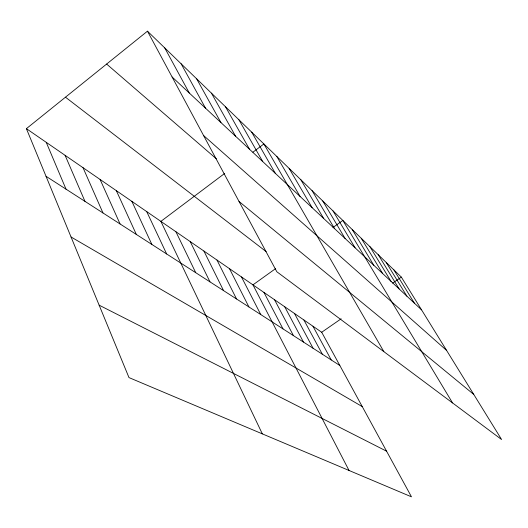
<?xml version="1.0" encoding="UTF-8"?>
<svg xmlns="http://www.w3.org/2000/svg" width="528" height="528" viewBox="0 0 528 528"><rect width="100%" height="100%" fill="white"/><g stroke="black" fill="none" stroke-linecap="round" stroke-linejoin="round"><path stroke-width="0.79" d="M26.4 128.654L321.704 332.257L411.47 496.822L128.984 377.586L26.4 128.654L147.464 31.178L401.353 277.121L501.6 439.54L276.824 271.742L147.464 31.178M224.717 173.402L160.882 221.377L262.337 433.871M252.945 152.189L263.894 143.959L383.863 351.648M275.497 268.699L252.958 284.863L349.028 470.468M332.97 227.495L342.824 220.427L452.555 402.93M321.704 332.257L341.128 318.806M392.66 283.133L401.353 277.121M99.139 305.164L386.575 451.189M71.042 236.986L362.254 406.593M46.028 176.286L339.827 365.488M65.479 97.192L266.132 251.592M239.026 201.458L473.755 394.429M106.63 64.053L216.394 158.842M203.57 135.511L446.582 350.401M172.102 76.982L421.562 309.863M393.934 269.933L414.368 303.151M386.232 262.475L406.897 296.175M378.233 254.72L399.128 288.922M369.91 246.662L391.037 281.371M361.251 238.273L382.615 273.504M352.229 229.535L373.831 265.307M333.016 210.923L355.093 247.817M322.773 200.996L345.088 238.471M312.061 190.628L334.613 228.697M300.861 179.771L323.644 218.453M289.12 168.399L312.14 207.715M276.817 156.479L300.056 196.436M251.678 132.132L275.339 173.356M238.894 119.744L262.733 161.594M225.489 106.762L249.5 149.239M211.424 93.133L235.6 136.264M196.647 78.817L220.968 122.608M181.104 63.763L205.55 108.214M164.736 47.903L189.288 93.027M312.965 326.238L331.247 359.964M303.904 319.988L322.344 354.229M294.499 313.5L313.084 348.262M284.717 306.761L303.455 342.065M274.553 299.752L293.436 335.61M263.974 292.459L283.001 328.891M241.474 276.943L260.773 314.576M229.495 268.686L248.919 306.946M216.988 260.06L236.531 298.967M203.914 251.044L223.568 290.618M190.232 241.613L209.986 281.873M175.903 231.733L195.743 272.699M146.705 211.596L166.657 253.968M131.875 201.373L151.859 244.438M116.351 190.674L136.343 234.445M100.082 179.454L120.067 223.964M83.021 167.686L102.967 212.949M65.096 155.331L84.975 201.366M46.246 142.336L66.02 189.163"/></g></svg>
